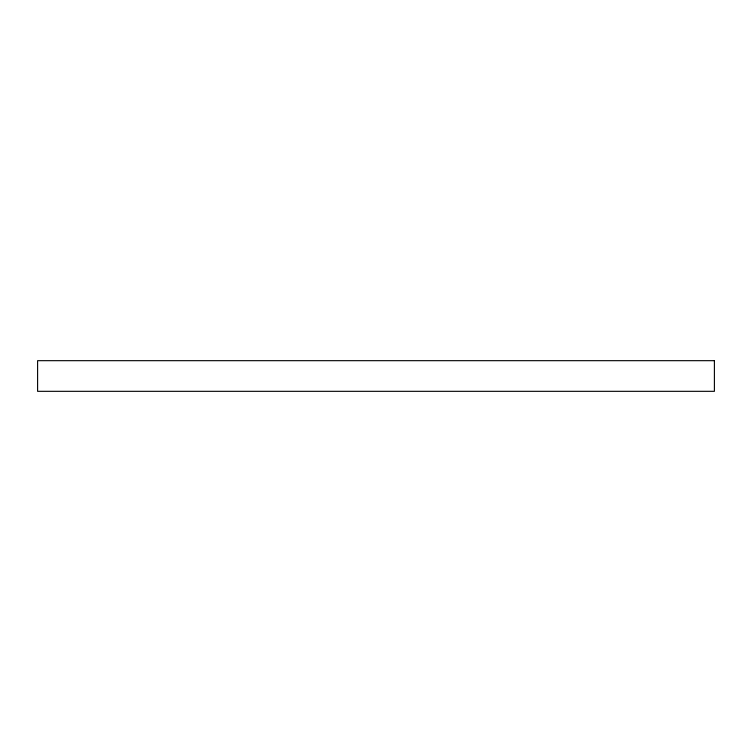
<?xml version="1.0" encoding="UTF-8"?>
<svg xmlns="http://www.w3.org/2000/svg" width="752" height="752" viewBox="0 0 752 752"><rect width="100%" height="100%" fill="white"/><g stroke="black" fill="none" stroke-linecap="round" stroke-linejoin="round"><path stroke-width="1.13" d="M714.4 360.678L37.6 360.678L37.6 391.322L714.4 391.322L714.4 360.678"/></g></svg>
